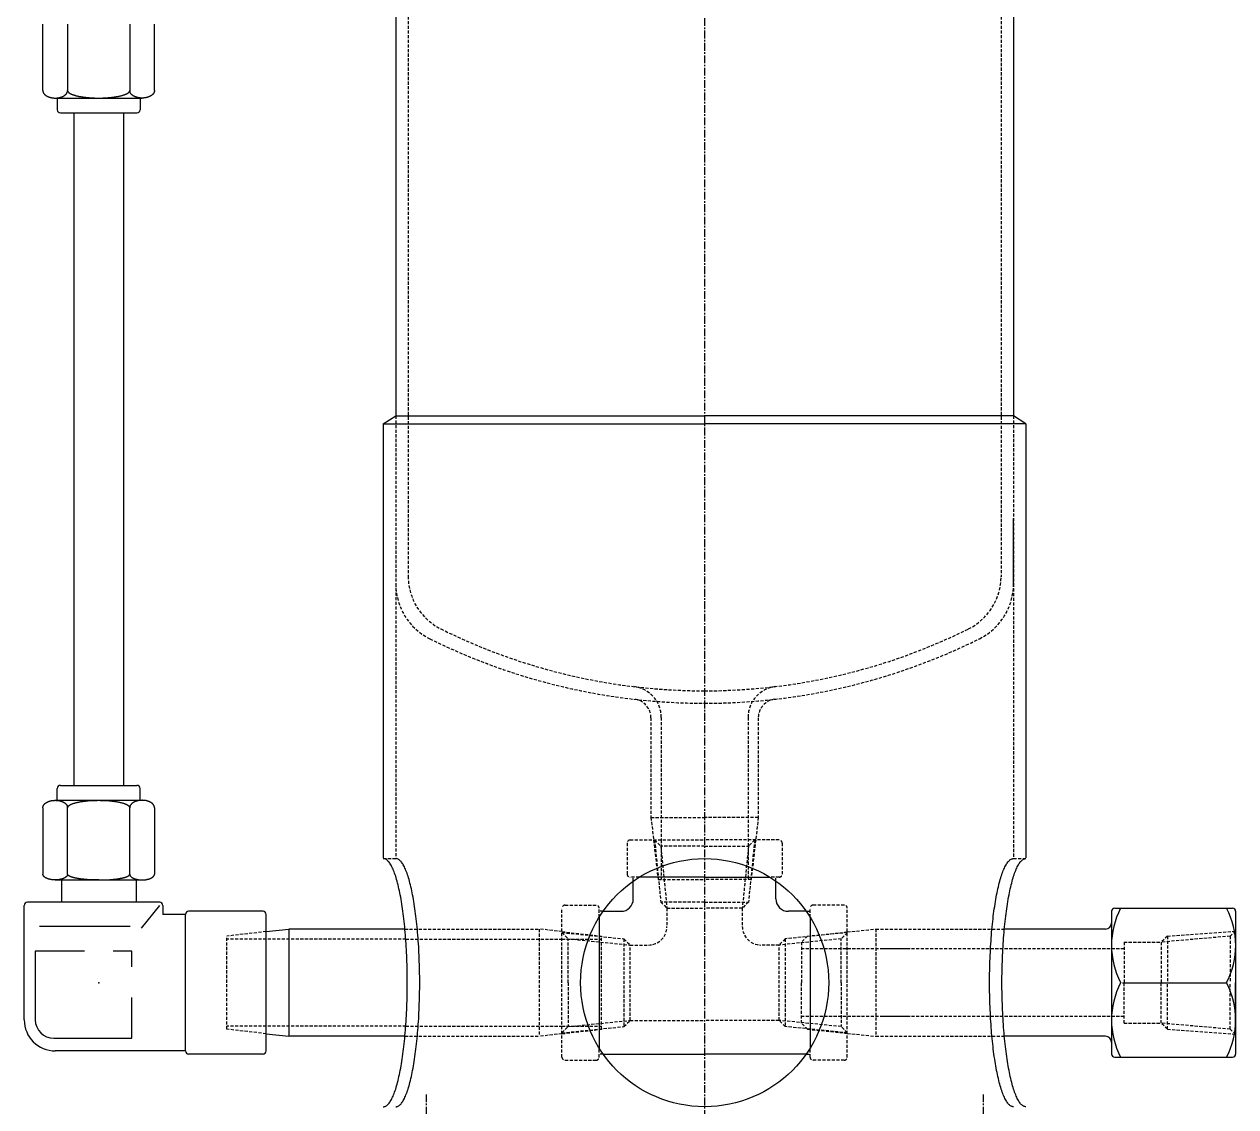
# Model space of a CAD drawing. Extents: x 248 to 800, y 18 to 771.
# Drawn here: x 306.8 to 502.1, y 182.5 to 357 of the extents above; entities that cross this region are included whole.
import ezdxf

# ---------------------------------------------------------------- set-up
doc = ezdxf.new("R2010")
doc.units = 0
doc.linetypes.add('CENTER', pattern=[2, 1.25, -0.25, 0.25, -0.25])
doc.linetypes.add('DASHED', pattern=[0.75, 0.5, -0.25])
doc.layers.get('0').update_dxf_attribs({"linetype": 'CONTINUOUS'})
doc.layers.add('CENTER', color=1, linetype='CENTER')

msp = doc.modelspace()

# ---------------------------------------------------------------- linework, layer by layer
at = {"color": 3, "linetype": 'DASHED'}
for p, q in [((368.7, 414.52), (368.7, 267.95)), ((464.3, 414.52), (464.3, 267.95)), ((366.7, 293.91), (366.7, 222.62)), ((466.3, 293.91), (466.3, 266.82)), ((466.3, 266.82), (466.3, 222.62)), ((407.85, 245.22), (407.85, 229.17)), ((409.5, 245.28), (409.5, 225.52)), ((423.5, 245.28), (423.5, 219.17)), ((425.15, 245.22), (425.15, 229.17)), ((407.85, 229.17), (408.27, 225.52)), ((407.85, 229.17), (416.5, 229.17)), ((425.15, 229.17), (416.5, 229.17)), ((425.15, 229.17), (424.73, 225.52)), ((404, 225.02), (404, 220.02)), ((404.5, 225.52), (416.5, 225.52)), ((408.27, 225.52), (409, 219.17)), ((408.43, 225.52), (409.43, 215.52)), ((408.43, 225.52), (409.43, 224.52)), ((409.5, 225.52), (409.5, 219.17)), ((428.5, 225.52), (416.5, 225.52)), ((424.57, 225.52), (423.57, 215.52)), ((424.57, 225.52), (423.57, 224.52)), ((424.73, 225.52), (424, 219.17)), ((429, 225.02), (429, 220.02)), ((409.43, 224.52), (410.43, 214.52)), ((416.5, 224.52), (409.43, 224.52)), ((416.5, 224.52), (423.57, 224.52)), ((423.57, 224.52), (422.57, 214.52)), ((364.7, 222.52), (366.7, 222.52)), ((466.3, 222.52), (468.3, 222.52)), ((405.97, 219.52), (404.5, 219.52)), ((405, 218.88), (405, 219.52)), ((409, 219.17), (416.5, 219.17)), ((424, 219.17), (416.5, 219.17)), ((428.5, 219.52), (427.04, 219.52)), ((428, 218.88), (428, 219.52)), ((394, 215.02), (399, 215.02)), ((416.5, 215.52), (409.43, 215.52)), ((409.43, 215.52), (410.43, 214.52)), ((416.5, 215.52), (423.57, 215.52)), ((423.57, 215.52), (422.57, 214.52)), ((439, 215.02), (434, 215.02)), ((393.5, 190.52), (393.5, 214.52)), ((399.5, 213.05), (399.5, 214.52)), ((400.14, 214.02), (399.5, 214.02)), ((410.43, 214.52), (416.5, 214.52)), ((410.43, 214.52), (410.43, 211.59)), ((422.57, 214.52), (416.5, 214.52)), ((422.57, 214.52), (422.57, 211.59)), ((432.86, 214.02), (433.5, 214.02)), ((433.5, 213.05), (433.5, 214.52)), ((439.5, 190.52), (439.5, 214.52)), ((368.18, 211.17), (389.85, 211.17)), ((389.85, 211.17), (389.85, 193.87)), ((393.5, 210.75), (389.85, 211.17)), ((439.5, 210.69), (444.11, 211.17)), ((444.11, 211.17), (464.82, 211.17)), ((444.11, 211.17), (444.11, 193.87)), ((345.81, 210.75), (339.46, 210.02)), ((339.46, 195.02), (339.46, 210.02)), ((345.81, 209.52), (339.46, 209.52)), ((368.32, 209.52), (345.81, 209.52)), ((368.32, 209.52), (393.5, 209.52)), ((393.5, 210.75), (399.85, 210.02)), ((393.5, 210.59), (403.5, 209.59)), ((393.5, 210.59), (394.5, 209.59)), ((393.5, 209.52), (399.85, 209.52)), ((394.5, 209.59), (404.5, 208.59)), ((394.5, 202.52), (394.5, 209.59)), ((399.85, 195.02), (399.85, 210.02)), ((403.5, 209.59), (403.5, 195.44)), ((403.5, 209.59), (404.5, 208.59)), ((429.5, 209.59), (428.5, 208.59)), ((438.5, 209.59), (428.5, 208.59)), ((439.5, 210.59), (429.5, 209.59)), ((429.5, 209.59), (429.5, 195.44)), ((433.1, 210.02), (432.11, 209.05)), ((432.11, 209.05), (432.11, 202.52)), ((433.1, 210.02), (439.5, 210.69)), ((439.5, 210.59), (438.5, 209.59)), ((438.5, 202.52), (438.5, 209.59)), ((484.11, 209.05), (490.11, 209.05)), ((484.11, 209.05), (484.11, 202.52)), ((501.23, 210.02), (490.11, 209.05)), ((491.1, 210.02), (490.11, 209.05)), ((490.11, 209.05), (490.11, 202.52)), ((491.1, 210.02), (502.11, 210.82)), ((491.1, 210.02), (491.1, 202.52)), ((502.11, 210.82), (501.23, 210.02)), ((501.23, 210.02), (501.23, 202.52)), ((404.5, 208.59), (407.43, 208.59)), ((404.5, 196.44), (404.5, 208.59)), ((428.5, 208.59), (425.57, 208.59)), ((428.5, 196.44), (428.5, 208.59)), ((449.05, 207.97), (432.11, 207.97)), ((484.11, 207.97), (444.82, 207.97)), ((394.5, 202.52), (394.5, 195.44)), ((432.11, 195.98), (432.11, 202.52)), ((438.5, 202.52), (438.5, 195.44)), ((484.11, 195.98), (484.11, 202.52)), ((490.11, 195.98), (490.11, 202.52)), ((491.1, 195.02), (491.1, 202.52)), ((501.23, 195.02), (501.23, 202.52)), ((345.81, 195.52), (339.46, 195.52)), ((368.32, 195.52), (345.81, 195.52)), ((368.32, 195.52), (393.5, 195.52)), ((393.5, 195.52), (399.85, 195.52)), ((393.5, 194.44), (403.5, 195.44)), ((393.5, 194.44), (394.5, 195.44)), ((394.5, 195.44), (404.5, 196.44)), ((403.5, 195.44), (404.5, 196.44)), ((404.5, 196.44), (416.5, 196.44)), ((428.5, 196.44), (416.5, 196.44)), ((429.5, 195.44), (428.5, 196.44)), ((438.5, 195.44), (428.5, 196.44)), ((439.5, 194.44), (429.5, 195.44)), ((449.05, 197.07), (432.11, 197.07)), ((433.1, 195.02), (432.11, 195.98)), ((439.5, 194.44), (438.5, 195.44)), ((484.11, 197.07), (444.82, 197.07)), ((484.11, 195.98), (490.11, 195.98)), ((501.23, 195.02), (490.11, 195.98)), ((491.1, 195.02), (490.11, 195.98)), ((345.81, 194.29), (339.46, 195.02)), ((368.18, 193.87), (389.85, 193.87)), ((393.5, 194.29), (389.85, 193.87)), ((393.5, 194.29), (399.85, 195.02)), ((433.1, 195.02), (439.5, 194.35)), ((439.5, 194.35), (444.11, 193.87)), ((444.11, 193.87), (464.82, 193.87)), ((491.1, 195.02), (502.11, 194.22)), ((502.11, 194.22), (501.23, 195.02)), ((399.5, 190.52), (399.5, 191.98)), ((433.5, 190.52), (433.5, 191.98)), ((394, 190.02), (399, 190.02)), ((400.14, 191.02), (399.5, 191.02)), ((432.86, 191.02), (433.5, 191.02)), ((439, 190.02), (434, 190.02))]:
    msp.add_line(p, q, dxfattribs=at)
at = {"color": 7, "linetype": 'CONTINUOUS'}
for p, q in [((466.3, 384.52), (466.3, 293.91)), ((366.7, 365.87), (366.7, 293.81)), ((309.81, 346.33), (309.81, 357.01)), ((313.8, 357.01), (313.8, 346.04)), ((323.81, 357.01), (323.81, 346.04)), ((327.81, 346.33), (327.81, 357.01)), ((311.81, 345.12), (325.81, 345.12)), ((312.14, 345.12), (312.14, 343.22)), ((325.48, 345.12), (325.48, 343.22)), ((312.64, 342.72), (324.98, 342.72)), ((314.81, 342.72), (314.81, 234.32)), ((322.81, 342.72), (322.81, 234.32)), ((364.7, 292.62), (366.7, 293.91)), ((366.7, 293.91), (416.5, 293.91)), ((466.3, 293.91), (416.5, 293.91)), ((468.3, 292.62), (466.3, 293.91)), ((364.7, 292.62), (416.5, 292.62)), ((364.7, 292.62), (364.7, 222.62)), ((468.3, 292.62), (416.5, 292.62)), ((468.3, 292.62), (468.3, 222.62)), ((466.3, 266.82), (466.3, 277.33)), ((466.3, 266.82), (466.3, 277.33)), ((466.3, 266.82), (466.3, 277.33)), ((312.14, 231.92), (312.14, 233.82)), ((312.64, 234.32), (324.98, 234.32)), ((325.48, 231.92), (325.48, 233.82)), ((309.81, 230.71), (309.81, 220.02)), ((311.81, 231.92), (325.81, 231.92)), ((313.8, 220.02), (313.8, 230.99)), ((323.81, 220.02), (323.81, 230.99)), ((327.81, 230.71), (327.81, 220.02)), ((311.81, 219.09), (325.81, 219.09)), ((312.79, 219.09), (312.79, 215.48)), ((324.83, 219.09), (324.83, 215.48)), ((405, 216.02), (405, 218.88)), ((416.5, 219.52), (405.97, 219.52)), ((416.5, 219.52), (427.04, 219.52)), ((428, 216.02), (428, 218.88)), ((306.81, 196.52), (306.81, 214.98)), ((328.66, 215.48), (307.31, 215.48)), ((325.72, 211.29), (328.66, 214.98)), ((329.16, 214.98), (329.16, 213.52)), ((332.81, 213.52), (329.16, 213.52)), ((332.81, 191.52), (332.81, 213.52)), ((345.31, 214.02), (333.31, 214.02)), ((345.81, 191.52), (345.81, 213.52)), ((399.5, 213.05), (399.5, 191.98)), ((400.14, 214.02), (403, 214.02)), ((432.86, 214.02), (430, 214.02)), ((433.5, 213.05), (433.5, 191.98)), ((482.11, 214.02), (482.11, 191.02)), ((482.61, 214.52), (501.61, 214.52)), ((502.11, 214.02), (502.11, 191.02)), ((309.26, 211.63), (323.91, 211.63)), ((345.81, 210.75), (349.46, 211.17)), ((368.18, 211.17), (349.46, 211.17)), ((349.46, 211.17), (349.46, 193.87)), ((481.11, 211.17), (464.82, 211.17)), ((316.51, 207.58), (308.59, 207.58)), ((308.59, 207.58), (308.59, 196.55)), ((324.13, 207.58), (321.14, 207.58)), ((324.13, 205.05), (324.13, 207.58)), ((483.86, 202.52), (500.65, 202.52)), ((502.11, 195.98), (502.11, 202.52)), ((324.13, 193.55), (324.13, 200.12)), ((311.59, 193.55), (324.13, 193.55)), ((345.81, 194.29), (349.46, 193.87)), ((368.18, 193.87), (349.46, 193.87)), ((481.11, 193.87), (464.82, 193.87)), ((332.81, 191.52), (311.81, 191.52)), ((345.31, 191.02), (333.31, 191.02)), ((400.14, 191.02), (416.5, 191.02)), ((432.86, 191.02), (416.5, 191.02)), ((482.61, 190.52), (501.61, 190.52))]:
    msp.add_line(p, q, dxfattribs=at)
for points in [[(309.81, 346.33, 0), (309.81, 346.3, 0), (309.81, 346.27, 0), (309.81, 346.24, 0), (309.82, 346.21, 0), (309.82, 346.18, 0), (309.83, 346.15, 0), (309.84, 346.12, 0), (309.85, 346.09, 0), (309.86, 346.06, 0), (309.87, 346.03, 0), (309.88, 346, 0), (309.89, 345.98, 0), (309.91, 345.95, 0), (309.93, 345.92, 0), (309.94, 345.89, 0), (309.96, 345.86, 0), (309.98, 345.84, 0), (310, 345.81, 0), (310.02, 345.78, 0), (310.04, 345.76, 0), (310.07, 345.73, 0), (310.09, 345.7, 0), (310.12, 345.68, 0), (310.14, 345.65, 0), (310.17, 345.63, 0), (310.2, 345.61, 0), (310.23, 345.58, 0), (310.26, 345.56, 0), (310.29, 345.54, 0), (310.32, 345.51, 0), (310.36, 345.49, 0), (310.39, 345.47, 0), (310.43, 345.45, 0), (310.46, 345.43, 0), (310.5, 345.41, 0), (310.54, 345.39, 0), (310.58, 345.37, 0), (310.62, 345.36, 0), (310.65, 345.34, 0), (310.69, 345.32, 0), (310.74, 345.3, 0), (310.78, 345.29, 0), (310.82, 345.27, 0), (310.86, 345.26, 0), (310.91, 345.25, 0), (310.95, 345.23, 0), (311, 345.22, 0), (311.04, 345.21, 0), (311.09, 345.2, 0), (311.13, 345.19, 0), (311.18, 345.18, 0), (311.23, 345.17, 0), (311.27, 345.16, 0), (311.32, 345.15, 0), (311.37, 345.15, 0), (311.42, 345.14, 0), (311.46, 345.13, 0), (311.51, 345.13, 0), (311.56, 345.12, 0), (311.61, 345.12, 0), (311.66, 345.12, 0), (311.71, 345.12, 0), (311.76, 345.12, 0), (311.81, 345.12, 0), (311.85, 345.12, 0), (311.9, 345.12, 0), (311.95, 345.12, 0), (312, 345.12, 0), (312.05, 345.12, 0), (312.1, 345.13, 0), (312.15, 345.13, 0), (312.19, 345.14, 0), (312.24, 345.15, 0), (312.29, 345.15, 0), (312.34, 345.16, 0), (312.38, 345.17, 0), (312.43, 345.18, 0), (312.48, 345.19, 0), (312.52, 345.2, 0), (312.57, 345.21, 0), (312.61, 345.22, 0), (312.66, 345.23, 0), (312.7, 345.25, 0), (312.75, 345.26, 0), (312.79, 345.27, 0), (312.83, 345.29, 0), (312.87, 345.3, 0), (312.92, 345.32, 0), (312.95, 345.34, 0), (313, 345.36, 0), (313.03, 345.37, 0), (313.07, 345.39, 0), (313.11, 345.41, 0), (313.15, 345.43, 0), (313.18, 345.45, 0), (313.22, 345.47, 0), (313.25, 345.49, 0), (313.29, 345.51, 0), (313.32, 345.54, 0), (313.35, 345.56, 0), (313.38, 345.58, 0), (313.41, 345.61, 0), (313.44, 345.63, 0), (313.47, 345.65, 0), (313.49, 345.68, 0), (313.52, 345.7, 0), (313.54, 345.73, 0), (313.57, 345.76, 0), (313.59, 345.78, 0), (313.61, 345.81, 0), (313.63, 345.84, 0), (313.65, 345.86, 0), (313.67, 345.89, 0), (313.69, 345.92, 0), (313.7, 345.95, 0), (313.72, 345.98, 0), (313.73, 346, 0), (313.74, 346.03, 0), (313.75, 346.06, 0), (313.76, 346.09, 0), (313.77, 346.12, 0), (313.78, 346.15, 0), (313.79, 346.18, 0), (313.79, 346.21, 0), (313.8, 346.24, 0), (313.8, 346.27, 0), (313.8, 346.3, 0), (313.8, 346.33, 0)], [(313.8, 346.33, 0), (313.8, 346.3, 0), (313.81, 346.27, 0), (313.82, 346.24, 0), (313.83, 346.21, 0), (313.84, 346.18, 0), (313.86, 346.15, 0), (313.88, 346.12, 0), (313.9, 346.09, 0), (313.92, 346.06, 0), (313.95, 346.03, 0), (313.98, 346, 0), (314.02, 345.98, 0), (314.06, 345.95, 0), (314.1, 345.92, 0), (314.14, 345.89, 0), (314.18, 345.86, 0), (314.23, 345.84, 0), (314.28, 345.81, 0), (314.34, 345.78, 0), (314.39, 345.76, 0), (314.45, 345.73, 0), (314.51, 345.7, 0), (314.58, 345.68, 0), (314.65, 345.65, 0), (314.71, 345.63, 0), (314.79, 345.61, 0), (314.86, 345.58, 0), (314.94, 345.56, 0), (315.02, 345.54, 0), (315.1, 345.51, 0), (315.18, 345.49, 0), (315.27, 345.47, 0), (315.36, 345.45, 0), (315.45, 345.43, 0), (315.54, 345.41, 0), (315.63, 345.39, 0), (315.73, 345.37, 0), (315.83, 345.36, 0), (315.93, 345.34, 0), (316.03, 345.32, 0), (316.13, 345.3, 0), (316.23, 345.29, 0), (316.34, 345.27, 0), (316.45, 345.26, 0), (316.56, 345.25, 0), (316.67, 345.23, 0), (316.78, 345.22, 0), (316.89, 345.21, 0), (317.01, 345.2, 0), (317.12, 345.19, 0), (317.24, 345.18, 0), (317.36, 345.17, 0), (317.47, 345.16, 0), (317.59, 345.15, 0), (317.71, 345.15, 0), (317.83, 345.14, 0), (317.95, 345.13, 0), (318.07, 345.13, 0), (318.19, 345.12, 0), (318.32, 345.12, 0), (318.44, 345.12, 0), (318.56, 345.12, 0), (318.69, 345.12, 0), (318.81, 345.12, 0), (318.93, 345.12, 0), (319.05, 345.12, 0), (319.18, 345.12, 0), (319.3, 345.12, 0), (319.42, 345.12, 0), (319.54, 345.13, 0), (319.66, 345.13, 0), (319.78, 345.14, 0), (319.9, 345.15, 0), (320.02, 345.15, 0), (320.14, 345.16, 0), (320.26, 345.17, 0), (320.38, 345.18, 0), (320.49, 345.19, 0), (320.61, 345.2, 0), (320.72, 345.21, 0), (320.84, 345.22, 0), (320.95, 345.23, 0), (321.06, 345.25, 0), (321.17, 345.26, 0), (321.27, 345.27, 0), (321.38, 345.29, 0), (321.49, 345.3, 0), (321.59, 345.32, 0), (321.69, 345.34, 0), (321.79, 345.36, 0), (321.89, 345.37, 0), (321.98, 345.39, 0), (322.08, 345.41, 0), (322.17, 345.43, 0), (322.26, 345.45, 0), (322.35, 345.47, 0), (322.43, 345.49, 0), (322.52, 345.51, 0), (322.6, 345.54, 0), (322.68, 345.56, 0), (322.75, 345.58, 0), (322.83, 345.61, 0), (322.9, 345.63, 0), (322.97, 345.65, 0), (323.04, 345.68, 0), (323.1, 345.7, 0), (323.16, 345.73, 0), (323.22, 345.76, 0), (323.28, 345.78, 0), (323.33, 345.81, 0), (323.38, 345.84, 0), (323.43, 345.86, 0), (323.48, 345.89, 0), (323.52, 345.92, 0), (323.56, 345.95, 0), (323.6, 345.98, 0), (323.63, 346, 0), (323.66, 346.03, 0), (323.69, 346.06, 0), (323.72, 346.09, 0), (323.74, 346.12, 0), (323.76, 346.15, 0), (323.78, 346.18, 0), (323.79, 346.21, 0), (323.8, 346.24, 0), (323.81, 346.27, 0), (323.81, 346.3, 0), (323.81, 346.33, 0)], [(327.81, 346.33, 0), (327.81, 346.3, 0), (327.81, 346.27, 0), (327.8, 346.24, 0), (327.8, 346.21, 0), (327.79, 346.18, 0), (327.79, 346.15, 0), (327.78, 346.12, 0), (327.77, 346.09, 0), (327.76, 346.06, 0), (327.75, 346.03, 0), (327.74, 346, 0), (327.72, 345.98, 0), (327.71, 345.95, 0), (327.69, 345.92, 0), (327.67, 345.89, 0), (327.66, 345.86, 0), (327.64, 345.84, 0), (327.62, 345.81, 0), (327.6, 345.78, 0), (327.57, 345.76, 0), (327.55, 345.73, 0), (327.52, 345.7, 0), (327.5, 345.68, 0), (327.47, 345.65, 0), (327.44, 345.63, 0), (327.42, 345.61, 0), (327.38, 345.58, 0), (327.36, 345.56, 0), (327.32, 345.54, 0), (327.29, 345.51, 0), (327.26, 345.49, 0), (327.22, 345.47, 0), (327.19, 345.45, 0), (327.15, 345.43, 0), (327.12, 345.41, 0), (327.08, 345.39, 0), (327.04, 345.37, 0), (327, 345.36, 0), (326.96, 345.34, 0), (326.92, 345.32, 0), (326.88, 345.3, 0), (326.84, 345.29, 0), (326.8, 345.27, 0), (326.75, 345.26, 0), (326.71, 345.25, 0), (326.67, 345.23, 0), (326.62, 345.22, 0), (326.57, 345.21, 0), (326.53, 345.2, 0), (326.48, 345.19, 0), (326.44, 345.18, 0), (326.39, 345.17, 0), (326.34, 345.16, 0), (326.3, 345.15, 0), (326.25, 345.15, 0), (326.2, 345.14, 0), (326.15, 345.13, 0), (326.1, 345.13, 0), (326.06, 345.12, 0), (326.01, 345.12, 0), (325.96, 345.12, 0), (325.91, 345.12, 0), (325.86, 345.12, 0), (325.81, 345.12, 0), (325.76, 345.12, 0), (325.71, 345.12, 0), (325.66, 345.12, 0), (325.62, 345.12, 0), (325.57, 345.12, 0), (325.52, 345.13, 0), (325.47, 345.13, 0), (325.42, 345.14, 0), (325.37, 345.15, 0), (325.32, 345.15, 0), (325.28, 345.16, 0), (325.23, 345.17, 0), (325.18, 345.18, 0), (325.14, 345.19, 0), (325.09, 345.2, 0), (325.05, 345.21, 0), (325, 345.22, 0), (324.96, 345.23, 0), (324.91, 345.25, 0), (324.87, 345.26, 0), (324.83, 345.27, 0), (324.78, 345.29, 0), (324.74, 345.3, 0), (324.7, 345.32, 0), (324.66, 345.34, 0), (324.62, 345.36, 0), (324.58, 345.37, 0), (324.54, 345.39, 0), (324.51, 345.41, 0), (324.47, 345.43, 0), (324.43, 345.45, 0), (324.4, 345.47, 0), (324.36, 345.49, 0), (324.33, 345.51, 0), (324.3, 345.54, 0), (324.27, 345.56, 0), (324.24, 345.58, 0), (324.21, 345.61, 0), (324.18, 345.63, 0), (324.15, 345.65, 0), (324.12, 345.68, 0), (324.1, 345.7, 0), (324.07, 345.73, 0), (324.05, 345.76, 0), (324.03, 345.78, 0), (324, 345.81, 0), (323.99, 345.84, 0), (323.97, 345.86, 0), (323.95, 345.89, 0), (323.93, 345.92, 0), (323.91, 345.95, 0), (323.9, 345.98, 0), (323.89, 346, 0), (323.87, 346.03, 0), (323.86, 346.06, 0), (323.85, 346.09, 0), (323.84, 346.12, 0), (323.83, 346.15, 0), (323.83, 346.18, 0), (323.82, 346.21, 0), (323.82, 346.24, 0), (323.82, 346.27, 0), (323.81, 346.3, 0), (323.81, 346.33, 0)], [(309.81, 230.71, 0), (309.81, 230.74, 0), (309.81, 230.76, 0), (309.81, 230.79, 0), (309.82, 230.82, 0), (309.82, 230.85, 0), (309.83, 230.88, 0), (309.84, 230.91, 0), (309.85, 230.94, 0), (309.86, 230.97, 0), (309.87, 231, 0), (309.88, 231.03, 0), (309.89, 231.06, 0), (309.91, 231.09, 0), (309.93, 231.11, 0), (309.94, 231.14, 0), (309.96, 231.17, 0), (309.98, 231.2, 0), (310, 231.22, 0), (310.02, 231.25, 0), (310.04, 231.28, 0), (310.07, 231.3, 0), (310.09, 231.33, 0), (310.12, 231.35, 0), (310.14, 231.38, 0), (310.17, 231.4, 0), (310.2, 231.43, 0), (310.23, 231.45, 0), (310.26, 231.47, 0), (310.29, 231.5, 0), (310.32, 231.52, 0), (310.36, 231.54, 0), (310.39, 231.56, 0), (310.43, 231.58, 0), (310.46, 231.6, 0), (310.5, 231.62, 0), (310.54, 231.64, 0), (310.58, 231.66, 0), (310.62, 231.68, 0), (310.65, 231.7, 0), (310.69, 231.71, 0), (310.74, 231.73, 0), (310.78, 231.75, 0), (310.82, 231.76, 0), (310.86, 231.77, 0), (310.91, 231.79, 0), (310.95, 231.8, 0), (311, 231.81, 0), (311.04, 231.82, 0), (311.09, 231.84, 0), (311.13, 231.85, 0), (311.18, 231.86, 0), (311.23, 231.87, 0), (311.27, 231.87, 0), (311.32, 231.88, 0), (311.37, 231.89, 0), (311.42, 231.89, 0), (311.46, 231.9, 0), (311.51, 231.9, 0), (311.56, 231.91, 0), (311.61, 231.91, 0), (311.66, 231.91, 0), (311.71, 231.91, 0), (311.76, 231.92, 0), (311.81, 231.92, 0), (311.85, 231.92, 0), (311.9, 231.91, 0), (311.95, 231.91, 0), (312, 231.91, 0), (312.05, 231.91, 0), (312.1, 231.9, 0), (312.15, 231.9, 0), (312.19, 231.89, 0), (312.24, 231.89, 0), (312.29, 231.88, 0), (312.34, 231.87, 0), (312.38, 231.87, 0), (312.43, 231.86, 0), (312.48, 231.85, 0), (312.52, 231.84, 0), (312.57, 231.82, 0), (312.61, 231.81, 0), (312.66, 231.8, 0), (312.7, 231.79, 0), (312.75, 231.77, 0), (312.79, 231.76, 0), (312.83, 231.75, 0), (312.87, 231.73, 0), (312.92, 231.71, 0), (312.95, 231.7, 0), (313, 231.68, 0), (313.03, 231.66, 0), (313.07, 231.64, 0), (313.11, 231.62, 0), (313.15, 231.6, 0), (313.18, 231.58, 0), (313.22, 231.56, 0), (313.25, 231.54, 0), (313.29, 231.52, 0), (313.32, 231.5, 0), (313.35, 231.47, 0), (313.38, 231.45, 0), (313.41, 231.43, 0), (313.44, 231.4, 0), (313.47, 231.38, 0), (313.49, 231.35, 0), (313.52, 231.33, 0), (313.54, 231.3, 0), (313.57, 231.28, 0), (313.59, 231.25, 0), (313.61, 231.22, 0), (313.63, 231.2, 0), (313.65, 231.17, 0), (313.67, 231.14, 0), (313.69, 231.11, 0), (313.7, 231.09, 0), (313.72, 231.06, 0), (313.73, 231.03, 0), (313.74, 231, 0), (313.75, 230.97, 0), (313.76, 230.94, 0), (313.77, 230.91, 0), (313.78, 230.88, 0), (313.79, 230.85, 0), (313.79, 230.82, 0), (313.8, 230.79, 0), (313.8, 230.76, 0), (313.8, 230.74, 0), (313.8, 230.71, 0)], [(313.8, 230.71, 0), (313.8, 230.74, 0), (313.81, 230.76, 0), (313.82, 230.79, 0), (313.83, 230.82, 0), (313.84, 230.85, 0), (313.86, 230.88, 0), (313.88, 230.91, 0), (313.9, 230.94, 0), (313.92, 230.97, 0), (313.95, 231, 0), (313.98, 231.03, 0), (314.02, 231.06, 0), (314.06, 231.09, 0), (314.1, 231.11, 0), (314.14, 231.14, 0), (314.18, 231.17, 0), (314.23, 231.2, 0), (314.28, 231.22, 0), (314.34, 231.25, 0), (314.39, 231.28, 0), (314.45, 231.3, 0), (314.51, 231.33, 0), (314.58, 231.35, 0), (314.65, 231.38, 0), (314.71, 231.4, 0), (314.79, 231.43, 0), (314.86, 231.45, 0), (314.94, 231.47, 0), (315.02, 231.5, 0), (315.1, 231.52, 0), (315.18, 231.54, 0), (315.27, 231.56, 0), (315.36, 231.58, 0), (315.45, 231.6, 0), (315.54, 231.62, 0), (315.63, 231.64, 0), (315.73, 231.66, 0), (315.83, 231.68, 0), (315.93, 231.7, 0), (316.03, 231.71, 0), (316.13, 231.73, 0), (316.23, 231.75, 0), (316.34, 231.76, 0), (316.45, 231.77, 0), (316.56, 231.79, 0), (316.67, 231.8, 0), (316.78, 231.81, 0), (316.89, 231.82, 0), (317.01, 231.84, 0), (317.12, 231.85, 0), (317.24, 231.86, 0), (317.36, 231.87, 0), (317.47, 231.87, 0), (317.59, 231.88, 0), (317.71, 231.89, 0), (317.83, 231.89, 0), (317.95, 231.9, 0), (318.07, 231.9, 0), (318.19, 231.91, 0), (318.32, 231.91, 0), (318.44, 231.91, 0), (318.56, 231.91, 0), (318.69, 231.92, 0), (318.81, 231.92, 0), (318.93, 231.92, 0), (319.05, 231.91, 0), (319.18, 231.91, 0), (319.3, 231.91, 0), (319.42, 231.91, 0), (319.54, 231.9, 0), (319.66, 231.9, 0), (319.78, 231.89, 0), (319.9, 231.89, 0), (320.02, 231.88, 0), (320.14, 231.87, 0), (320.26, 231.87, 0), (320.38, 231.86, 0), (320.49, 231.85, 0), (320.61, 231.84, 0), (320.72, 231.82, 0), (320.84, 231.81, 0), (320.95, 231.8, 0), (321.06, 231.79, 0), (321.17, 231.77, 0), (321.27, 231.76, 0), (321.38, 231.75, 0), (321.49, 231.73, 0), (321.59, 231.71, 0), (321.69, 231.7, 0), (321.79, 231.68, 0), (321.89, 231.66, 0), (321.98, 231.64, 0), (322.08, 231.62, 0), (322.17, 231.6, 0), (322.26, 231.58, 0), (322.35, 231.56, 0), (322.43, 231.54, 0), (322.52, 231.52, 0), (322.6, 231.5, 0), (322.68, 231.47, 0), (322.75, 231.45, 0), (322.83, 231.43, 0), (322.9, 231.4, 0), (322.97, 231.38, 0), (323.04, 231.35, 0), (323.1, 231.33, 0), (323.16, 231.3, 0), (323.22, 231.28, 0), (323.28, 231.25, 0), (323.33, 231.22, 0), (323.38, 231.2, 0), (323.43, 231.17, 0), (323.48, 231.14, 0), (323.52, 231.11, 0), (323.56, 231.09, 0), (323.6, 231.06, 0), (323.63, 231.03, 0), (323.66, 231, 0), (323.69, 230.97, 0), (323.72, 230.94, 0), (323.74, 230.91, 0), (323.76, 230.88, 0), (323.78, 230.85, 0), (323.79, 230.82, 0), (323.8, 230.79, 0), (323.81, 230.76, 0), (323.81, 230.74, 0), (323.81, 230.71, 0)], [(327.81, 230.71, 0), (327.81, 230.74, 0), (327.81, 230.76, 0), (327.8, 230.79, 0), (327.8, 230.82, 0), (327.79, 230.85, 0), (327.79, 230.88, 0), (327.78, 230.91, 0), (327.77, 230.94, 0), (327.76, 230.97, 0), (327.75, 231, 0), (327.74, 231.03, 0), (327.72, 231.06, 0), (327.71, 231.09, 0), (327.69, 231.11, 0), (327.67, 231.14, 0), (327.66, 231.17, 0), (327.64, 231.2, 0), (327.62, 231.22, 0), (327.6, 231.25, 0), (327.57, 231.28, 0), (327.55, 231.3, 0), (327.52, 231.33, 0), (327.5, 231.35, 0), (327.47, 231.38, 0), (327.44, 231.4, 0), (327.42, 231.43, 0), (327.38, 231.45, 0), (327.36, 231.47, 0), (327.32, 231.5, 0), (327.29, 231.52, 0), (327.26, 231.54, 0), (327.22, 231.56, 0), (327.19, 231.58, 0), (327.15, 231.6, 0), (327.12, 231.62, 0), (327.08, 231.64, 0), (327.04, 231.66, 0), (327, 231.68, 0), (326.96, 231.7, 0), (326.92, 231.71, 0), (326.88, 231.73, 0), (326.84, 231.75, 0), (326.8, 231.76, 0), (326.75, 231.77, 0), (326.71, 231.79, 0), (326.67, 231.8, 0), (326.62, 231.81, 0), (326.57, 231.82, 0), (326.53, 231.84, 0), (326.48, 231.85, 0), (326.44, 231.86, 0), (326.39, 231.87, 0), (326.34, 231.87, 0), (326.3, 231.88, 0), (326.25, 231.89, 0), (326.2, 231.89, 0), (326.15, 231.9, 0), (326.1, 231.9, 0), (326.06, 231.91, 0), (326.01, 231.91, 0), (325.96, 231.91, 0), (325.91, 231.91, 0), (325.86, 231.92, 0), (325.81, 231.92, 0), (325.76, 231.92, 0), (325.71, 231.91, 0), (325.66, 231.91, 0), (325.62, 231.91, 0), (325.57, 231.91, 0), (325.52, 231.9, 0), (325.47, 231.9, 0), (325.42, 231.89, 0), (325.37, 231.89, 0), (325.32, 231.88, 0), (325.28, 231.87, 0), (325.23, 231.87, 0), (325.18, 231.86, 0), (325.14, 231.85, 0), (325.09, 231.84, 0), (325.05, 231.82, 0), (325, 231.81, 0), (324.96, 231.8, 0), (324.91, 231.79, 0), (324.87, 231.77, 0), (324.83, 231.76, 0), (324.78, 231.75, 0), (324.74, 231.73, 0), (324.7, 231.71, 0), (324.66, 231.7, 0), (324.62, 231.68, 0), (324.58, 231.66, 0), (324.54, 231.64, 0), (324.51, 231.62, 0), (324.47, 231.6, 0), (324.43, 231.58, 0), (324.4, 231.56, 0), (324.36, 231.54, 0), (324.33, 231.52, 0), (324.3, 231.5, 0), (324.27, 231.47, 0), (324.24, 231.45, 0), (324.21, 231.43, 0), (324.18, 231.4, 0), (324.15, 231.38, 0), (324.12, 231.35, 0), (324.1, 231.33, 0), (324.07, 231.3, 0), (324.05, 231.28, 0), (324.03, 231.25, 0), (324, 231.22, 0), (323.99, 231.2, 0), (323.97, 231.17, 0), (323.95, 231.14, 0), (323.93, 231.11, 0), (323.91, 231.09, 0), (323.9, 231.06, 0), (323.89, 231.03, 0), (323.87, 231, 0), (323.86, 230.97, 0), (323.85, 230.94, 0), (323.84, 230.91, 0), (323.83, 230.88, 0), (323.83, 230.85, 0), (323.82, 230.82, 0), (323.82, 230.79, 0), (323.82, 230.76, 0), (323.81, 230.74, 0), (323.81, 230.71, 0)], [(364.7, 182.52, 0), (364.8, 182.52, 0), (364.89, 182.54, 0), (364.99, 182.57, 0), (365.08, 182.61, 0), (365.17, 182.67, 0), (365.27, 182.73, 0), (365.36, 182.81, 0), (365.45, 182.9, 0), (365.55, 183, 0), (365.64, 183.12, 0), (365.73, 183.24, 0), (365.82, 183.38, 0), (365.91, 183.53, 0), (366, 183.69, 0), (366.09, 183.86, 0), (366.18, 184.04, 0), (366.27, 184.23, 0), (366.35, 184.44, 0), (366.44, 184.65, 0), (366.52, 184.88, 0), (366.6, 185.12, 0), (366.69, 185.36, 0), (366.77, 185.62, 0), (366.85, 185.89, 0), (366.92, 186.16, 0), (367, 186.45, 0), (367.08, 186.75, 0), (367.15, 187.06, 0), (367.22, 187.37, 0), (367.29, 187.7, 0), (367.36, 188.03, 0), (367.43, 188.37, 0), (367.5, 188.73, 0), (367.56, 189.09, 0), (367.62, 189.45, 0), (367.69, 189.83, 0), (367.75, 190.21, 0), (367.8, 190.6, 0), (367.86, 191, 0), (367.91, 191.41, 0), (367.96, 191.82, 0), (368.01, 192.23, 0), (368.06, 192.66, 0), (368.11, 193.09, 0), (368.15, 193.52, 0), (368.19, 193.97, 0), (368.23, 194.41, 0), (368.27, 194.86, 0), (368.3, 195.32, 0), (368.34, 195.78, 0), (368.37, 196.24, 0), (368.4, 196.71, 0), (368.42, 197.18, 0), (368.45, 197.66, 0), (368.47, 198.13, 0), (368.49, 198.62, 0), (368.5, 199.1, 0), (368.52, 199.58, 0), (368.53, 200.07, 0), (368.54, 200.56, 0), (368.55, 201.04, 0), (368.56, 201.53, 0), (368.56, 202.03, 0), (368.56, 202.52, 0), (368.56, 203.01, 0), (368.56, 203.5, 0), (368.55, 203.99, 0), (368.54, 204.48, 0), (368.53, 204.97, 0), (368.52, 205.45, 0), (368.5, 205.94, 0), (368.49, 206.42, 0), (368.47, 206.9, 0), (368.45, 207.38, 0), (368.42, 207.85, 0), (368.4, 208.32, 0), (368.37, 208.79, 0), (368.34, 209.25, 0), (368.3, 209.71, 0), (368.27, 210.17, 0), (368.23, 210.62, 0), (368.19, 211.07, 0), (368.15, 211.51, 0), (368.11, 211.94, 0), (368.06, 212.37, 0), (368.01, 212.8, 0), (367.96, 213.22, 0), (367.91, 213.63, 0), (367.86, 214.03, 0), (367.8, 214.43, 0), (367.75, 214.82, 0), (367.69, 215.2, 0), (367.62, 215.58, 0), (367.56, 215.95, 0), (367.5, 216.31, 0), (367.43, 216.66, 0), (367.36, 217, 0), (367.29, 217.34, 0), (367.22, 217.66, 0), (367.15, 217.98, 0), (367.08, 218.28, 0), (367, 218.58, 0), (366.92, 218.87, 0), (366.85, 219.15, 0), (366.77, 219.41, 0), (366.69, 219.67, 0), (366.6, 219.92, 0), (366.52, 220.16, 0), (366.44, 220.38, 0), (366.35, 220.6, 0), (366.27, 220.8, 0), (366.18, 220.99, 0), (366.09, 221.18, 0), (366, 221.35, 0), (365.91, 221.51, 0), (365.82, 221.66, 0), (365.73, 221.79, 0), (365.64, 221.92, 0), (365.55, 222.03, 0), (365.45, 222.13, 0), (365.36, 222.22, 0), (365.27, 222.3, 0), (365.17, 222.37, 0), (365.08, 222.42, 0), (364.99, 222.46, 0), (364.89, 222.49, 0), (364.8, 222.51, 0), (364.7, 222.52, 0)], [(468.3, 182.52, 0), (468.21, 182.52, 0), (468.11, 182.54, 0), (468.02, 182.57, 0), (467.92, 182.61, 0), (467.83, 182.67, 0), (467.73, 182.73, 0), (467.64, 182.81, 0), (467.55, 182.9, 0), (467.45, 183, 0), (467.36, 183.12, 0), (467.27, 183.24, 0), (467.18, 183.38, 0), (467.09, 183.53, 0), (467, 183.69, 0), (466.91, 183.86, 0), (466.82, 184.04, 0), (466.74, 184.23, 0), (466.65, 184.44, 0), (466.56, 184.65, 0), (466.48, 184.88, 0), (466.4, 185.12, 0), (466.32, 185.36, 0), (466.23, 185.62, 0), (466.16, 185.89, 0), (466.08, 186.16, 0), (466, 186.45, 0), (465.93, 186.75, 0), (465.85, 187.06, 0), (465.78, 187.37, 0), (465.71, 187.7, 0), (465.64, 188.03, 0), (465.57, 188.37, 0), (465.5, 188.73, 0), (465.44, 189.09, 0), (465.38, 189.45, 0), (465.32, 189.83, 0), (465.26, 190.21, 0), (465.2, 190.6, 0), (465.14, 191, 0), (465.09, 191.41, 0), (465.04, 191.82, 0), (464.99, 192.23, 0), (464.94, 192.66, 0), (464.9, 193.09, 0), (464.85, 193.52, 0), (464.81, 193.97, 0), (464.77, 194.41, 0), (464.73, 194.86, 0), (464.7, 195.32, 0), (464.67, 195.78, 0), (464.63, 196.24, 0), (464.61, 196.71, 0), (464.58, 197.18, 0), (464.56, 197.66, 0), (464.53, 198.13, 0), (464.51, 198.62, 0), (464.5, 199.1, 0), (464.48, 199.58, 0), (464.47, 200.07, 0), (464.46, 200.56, 0), (464.45, 201.04, 0), (464.44, 201.53, 0), (464.44, 202.03, 0), (464.44, 202.52, 0), (464.44, 203.01, 0), (464.44, 203.5, 0), (464.45, 203.99, 0), (464.46, 204.48, 0), (464.47, 204.97, 0), (464.48, 205.45, 0), (464.5, 205.94, 0), (464.51, 206.42, 0), (464.53, 206.9, 0), (464.56, 207.38, 0), (464.58, 207.85, 0), (464.61, 208.32, 0), (464.63, 208.79, 0), (464.67, 209.25, 0), (464.7, 209.71, 0), (464.73, 210.17, 0), (464.77, 210.62, 0), (464.81, 211.07, 0), (464.85, 211.51, 0), (464.9, 211.94, 0), (464.94, 212.37, 0), (464.99, 212.8, 0), (465.04, 213.22, 0), (465.09, 213.63, 0), (465.14, 214.03, 0), (465.2, 214.43, 0), (465.26, 214.82, 0), (465.32, 215.2, 0), (465.38, 215.58, 0), (465.44, 215.95, 0), (465.5, 216.31, 0), (465.57, 216.66, 0), (465.64, 217, 0), (465.71, 217.34, 0), (465.78, 217.66, 0), (465.85, 217.98, 0), (465.93, 218.28, 0), (466, 218.58, 0), (466.08, 218.87, 0), (466.16, 219.15, 0), (466.23, 219.41, 0), (466.32, 219.67, 0), (466.4, 219.92, 0), (466.48, 220.16, 0), (466.56, 220.38, 0), (466.65, 220.6, 0), (466.74, 220.8, 0), (466.82, 220.99, 0), (466.91, 221.18, 0), (467, 221.35, 0), (467.09, 221.51, 0), (467.18, 221.66, 0), (467.27, 221.79, 0), (467.36, 221.92, 0), (467.45, 222.03, 0), (467.55, 222.13, 0), (467.64, 222.22, 0), (467.73, 222.3, 0), (467.83, 222.37, 0), (467.92, 222.42, 0), (468.02, 222.46, 0), (468.11, 222.49, 0), (468.21, 222.51, 0), (468.3, 222.52, 0)], [(313.8, 220.02, 0), (313.8, 220, 0), (313.8, 219.97, 0), (313.8, 219.95, 0), (313.79, 219.93, 0), (313.79, 219.91, 0), (313.78, 219.88, 0), (313.77, 219.86, 0), (313.76, 219.84, 0), (313.75, 219.81, 0), (313.74, 219.79, 0), (313.73, 219.77, 0), (313.72, 219.75, 0), (313.7, 219.73, 0), (313.69, 219.71, 0), (313.67, 219.68, 0), (313.65, 219.66, 0), (313.63, 219.64, 0), (313.61, 219.62, 0), (313.59, 219.6, 0), (313.57, 219.58, 0), (313.54, 219.56, 0), (313.52, 219.54, 0), (313.49, 219.52, 0), (313.47, 219.5, 0), (313.44, 219.48, 0), (313.41, 219.46, 0), (313.38, 219.44, 0), (313.35, 219.43, 0), (313.32, 219.41, 0), (313.29, 219.39, 0), (313.25, 219.38, 0), (313.22, 219.36, 0), (313.18, 219.34, 0), (313.15, 219.33, 0), (313.11, 219.31, 0), (313.07, 219.3, 0), (313.03, 219.28, 0), (313, 219.27, 0), (312.95, 219.26, 0), (312.92, 219.24, 0), (312.87, 219.23, 0), (312.83, 219.22, 0), (312.79, 219.21, 0), (312.75, 219.19, 0), (312.7, 219.19, 0), (312.66, 219.18, 0), (312.61, 219.16, 0), (312.57, 219.16, 0), (312.52, 219.15, 0), (312.48, 219.14, 0), (312.43, 219.13, 0), (312.38, 219.12, 0), (312.34, 219.12, 0), (312.29, 219.11, 0), (312.24, 219.11, 0), (312.19, 219.1, 0), (312.15, 219.1, 0), (312.1, 219.09, 0), (312.05, 219.09, 0), (312, 219.09, 0), (311.95, 219.09, 0), (311.9, 219.09, 0), (311.85, 219.09, 0), (311.81, 219.09, 0), (311.76, 219.09, 0), (311.71, 219.09, 0), (311.66, 219.09, 0), (311.61, 219.09, 0), (311.56, 219.09, 0), (311.51, 219.09, 0), (311.46, 219.1, 0), (311.42, 219.1, 0), (311.37, 219.11, 0), (311.32, 219.11, 0), (311.27, 219.12, 0), (311.23, 219.12, 0), (311.18, 219.13, 0), (311.13, 219.14, 0), (311.09, 219.15, 0), (311.04, 219.16, 0), (311, 219.16, 0), (310.95, 219.18, 0), (310.91, 219.19, 0), (310.86, 219.19, 0), (310.82, 219.21, 0), (310.78, 219.22, 0), (310.74, 219.23, 0), (310.69, 219.24, 0), (310.65, 219.26, 0), (310.62, 219.27, 0), (310.58, 219.28, 0), (310.54, 219.3, 0), (310.5, 219.31, 0), (310.46, 219.33, 0), (310.43, 219.34, 0), (310.39, 219.36, 0), (310.36, 219.38, 0), (310.32, 219.39, 0), (310.29, 219.41, 0), (310.26, 219.43, 0), (310.23, 219.44, 0), (310.2, 219.46, 0), (310.17, 219.48, 0), (310.14, 219.5, 0), (310.12, 219.52, 0), (310.09, 219.54, 0), (310.07, 219.56, 0), (310.04, 219.58, 0), (310.02, 219.6, 0), (310, 219.62, 0), (309.98, 219.64, 0), (309.96, 219.66, 0), (309.94, 219.68, 0), (309.93, 219.71, 0), (309.91, 219.73, 0), (309.89, 219.75, 0), (309.88, 219.77, 0), (309.87, 219.79, 0), (309.86, 219.81, 0), (309.85, 219.84, 0), (309.84, 219.86, 0), (309.83, 219.88, 0), (309.82, 219.91, 0), (309.82, 219.93, 0), (309.81, 219.95, 0), (309.81, 219.97, 0), (309.81, 220, 0), (309.81, 220.02, 0)], [(318.81, 219.07, 0), (318.75, 219.07, 0), (318.69, 219.07, 0), (318.63, 219.07, 0), (318.56, 219.07, 0), (318.5, 219.07, 0), (318.44, 219.07, 0), (318.38, 219.07, 0), (318.32, 219.07, 0), (318.26, 219.07, 0), (318.2, 219.07, 0), (318.14, 219.07, 0), (318.08, 219.08, 0), (318.02, 219.08, 0), (317.96, 219.08, 0), (317.9, 219.08, 0), (317.84, 219.08, 0), (317.78, 219.09, 0), (317.72, 219.09, 0), (317.66, 219.09, 0), (317.6, 219.09, 0), (317.54, 219.09, 0), (317.48, 219.1, 0), (317.43, 219.1, 0), (317.37, 219.1, 0), (317.31, 219.11, 0), (317.25, 219.11, 0), (317.19, 219.11, 0), (317.13, 219.12, 0), (317.08, 219.12, 0), (317.02, 219.12, 0), (316.96, 219.13, 0), (316.91, 219.13, 0), (316.85, 219.14, 0), (316.79, 219.14, 0), (316.74, 219.15, 0), (316.68, 219.15, 0), (316.63, 219.16, 0), (316.57, 219.16, 0), (316.52, 219.17, 0), (316.46, 219.17, 0), (316.41, 219.18, 0), (316.35, 219.18, 0), (316.3, 219.19, 0), (316.25, 219.19, 0), (316.2, 219.2, 0), (316.14, 219.21, 0), (316.09, 219.21, 0), (316.04, 219.22, 0), (315.99, 219.22, 0), (315.94, 219.23, 0), (315.89, 219.24, 0), (315.84, 219.25, 0), (315.79, 219.25, 0), (315.74, 219.26, 0), (315.69, 219.27, 0), (315.64, 219.27, 0), (315.6, 219.28, 0), (315.55, 219.29, 0), (315.5, 219.3, 0), (315.46, 219.3, 0), (315.41, 219.31, 0), (315.37, 219.32, 0), (315.32, 219.33, 0), (315.28, 219.34, 0), (315.24, 219.34, 0), (315.19, 219.35, 0), (315.15, 219.36, 0), (315.11, 219.37, 0), (315.07, 219.38, 0), (315.03, 219.39, 0), (314.99, 219.4, 0), (314.95, 219.41, 0), (314.91, 219.41, 0), (314.87, 219.42, 0), (314.83, 219.43, 0), (314.8, 219.44, 0), (314.76, 219.45, 0), (314.72, 219.46, 0), (314.69, 219.47, 0), (314.65, 219.48, 0), (314.62, 219.49, 0), (314.59, 219.5, 0), (314.55, 219.51, 0), (314.52, 219.52, 0), (314.49, 219.53, 0), (314.46, 219.54, 0), (314.43, 219.55, 0), (314.4, 219.56, 0), (314.37, 219.57, 0), (314.34, 219.58, 0), (314.31, 219.59, 0), (314.29, 219.6, 0), (314.26, 219.62, 0), (314.24, 219.63, 0), (314.21, 219.64, 0), (314.19, 219.65, 0), (314.16, 219.66, 0), (314.14, 219.67, 0), (314.12, 219.68, 0), (314.1, 219.69, 0), (314.08, 219.7, 0), (314.06, 219.72, 0), (314.04, 219.73, 0), (314.02, 219.74, 0), (314, 219.75, 0), (313.99, 219.76, 0), (313.97, 219.77, 0), (313.95, 219.78, 0), (313.94, 219.8, 0), (313.93, 219.81, 0), (313.91, 219.82, 0), (313.9, 219.83, 0), (313.89, 219.84, 0), (313.88, 219.85, 0), (313.87, 219.87, 0), (313.86, 219.88, 0), (313.85, 219.89, 0), (313.84, 219.9, 0), (313.83, 219.91, 0), (313.83, 219.93, 0), (313.82, 219.94, 0), (313.82, 219.95, 0), (313.81, 219.96, 0), (313.81, 219.97, 0), (313.81, 219.98, 0), (313.8, 220, 0), (313.8, 220.01, 0), (313.8, 220.02, 0)], [(318.81, 219.07, 0), (318.87, 219.07, 0), (318.93, 219.07, 0), (318.99, 219.07, 0), (319.05, 219.07, 0), (319.11, 219.07, 0), (319.17, 219.07, 0), (319.23, 219.07, 0), (319.29, 219.07, 0), (319.35, 219.07, 0), (319.41, 219.07, 0), (319.47, 219.07, 0), (319.54, 219.08, 0), (319.6, 219.08, 0), (319.65, 219.08, 0), (319.71, 219.08, 0), (319.77, 219.08, 0), (319.83, 219.09, 0), (319.89, 219.09, 0), (319.95, 219.09, 0), (320.01, 219.09, 0), (320.07, 219.09, 0), (320.13, 219.1, 0), (320.19, 219.1, 0), (320.25, 219.1, 0), (320.31, 219.11, 0), (320.37, 219.11, 0), (320.42, 219.11, 0), (320.48, 219.12, 0), (320.54, 219.12, 0), (320.6, 219.12, 0), (320.65, 219.13, 0), (320.71, 219.13, 0), (320.77, 219.14, 0), (320.82, 219.14, 0), (320.88, 219.15, 0), (320.93, 219.15, 0), (320.99, 219.16, 0), (321.05, 219.16, 0), (321.1, 219.17, 0), (321.15, 219.17, 0), (321.21, 219.18, 0), (321.26, 219.18, 0), (321.31, 219.19, 0), (321.37, 219.19, 0), (321.42, 219.2, 0), (321.47, 219.21, 0), (321.52, 219.21, 0), (321.57, 219.22, 0), (321.63, 219.22, 0), (321.68, 219.23, 0), (321.73, 219.24, 0), (321.78, 219.25, 0), (321.83, 219.25, 0), (321.88, 219.26, 0), (321.92, 219.27, 0), (321.97, 219.27, 0), (322.02, 219.28, 0), (322.06, 219.29, 0), (322.11, 219.3, 0), (322.16, 219.3, 0), (322.2, 219.31, 0), (322.25, 219.32, 0), (322.29, 219.33, 0), (322.34, 219.34, 0), (322.38, 219.34, 0), (322.42, 219.35, 0), (322.46, 219.36, 0), (322.51, 219.37, 0), (322.55, 219.38, 0), (322.59, 219.39, 0), (322.63, 219.4, 0), (322.67, 219.41, 0), (322.71, 219.41, 0), (322.75, 219.42, 0), (322.78, 219.43, 0), (322.82, 219.44, 0), (322.86, 219.45, 0), (322.89, 219.46, 0), (322.93, 219.47, 0), (322.96, 219.48, 0), (323, 219.49, 0), (323.03, 219.5, 0), (323.06, 219.51, 0), (323.1, 219.52, 0), (323.13, 219.53, 0), (323.16, 219.54, 0), (323.19, 219.55, 0), (323.22, 219.56, 0), (323.25, 219.57, 0), (323.27, 219.58, 0), (323.3, 219.59, 0), (323.33, 219.6, 0), (323.36, 219.62, 0), (323.38, 219.63, 0), (323.4, 219.64, 0), (323.43, 219.65, 0), (323.45, 219.66, 0), (323.48, 219.67, 0), (323.5, 219.68, 0), (323.52, 219.69, 0), (323.54, 219.7, 0), (323.56, 219.72, 0), (323.58, 219.73, 0), (323.6, 219.74, 0), (323.61, 219.75, 0), (323.63, 219.76, 0), (323.65, 219.77, 0), (323.66, 219.78, 0), (323.68, 219.8, 0), (323.69, 219.81, 0), (323.7, 219.82, 0), (323.72, 219.83, 0), (323.73, 219.84, 0), (323.74, 219.85, 0), (323.75, 219.87, 0), (323.76, 219.88, 0), (323.77, 219.89, 0), (323.77, 219.9, 0), (323.78, 219.91, 0), (323.79, 219.93, 0), (323.8, 219.94, 0), (323.8, 219.95, 0), (323.8, 219.96, 0), (323.81, 219.97, 0), (323.81, 219.98, 0), (323.81, 220, 0), (323.81, 220.01, 0), (323.81, 220.02, 0)], [(323.81, 220.02, 0), (323.81, 220, 0), (323.82, 219.97, 0), (323.82, 219.95, 0), (323.82, 219.93, 0), (323.83, 219.91, 0), (323.83, 219.88, 0), (323.84, 219.86, 0), (323.85, 219.84, 0), (323.86, 219.81, 0), (323.87, 219.79, 0), (323.89, 219.77, 0), (323.9, 219.75, 0), (323.91, 219.73, 0), (323.93, 219.71, 0), (323.95, 219.68, 0), (323.97, 219.66, 0), (323.99, 219.64, 0), (324, 219.62, 0), (324.03, 219.6, 0), (324.05, 219.58, 0), (324.07, 219.56, 0), (324.1, 219.54, 0), (324.12, 219.52, 0), (324.15, 219.5, 0), (324.18, 219.48, 0), (324.21, 219.46, 0), (324.24, 219.44, 0), (324.27, 219.43, 0), (324.3, 219.41, 0), (324.33, 219.39, 0), (324.36, 219.38, 0), (324.4, 219.36, 0), (324.43, 219.34, 0), (324.47, 219.33, 0), (324.51, 219.31, 0), (324.54, 219.3, 0), (324.58, 219.28, 0), (324.62, 219.27, 0), (324.66, 219.26, 0), (324.7, 219.24, 0), (324.74, 219.23, 0), (324.78, 219.22, 0), (324.83, 219.21, 0), (324.87, 219.19, 0), (324.91, 219.19, 0), (324.96, 219.18, 0), (325, 219.16, 0), (325.05, 219.16, 0), (325.09, 219.15, 0), (325.14, 219.14, 0), (325.18, 219.13, 0), (325.23, 219.12, 0), (325.28, 219.12, 0), (325.32, 219.11, 0), (325.37, 219.11, 0), (325.42, 219.1, 0), (325.47, 219.1, 0), (325.52, 219.09, 0), (325.57, 219.09, 0), (325.62, 219.09, 0), (325.66, 219.09, 0), (325.71, 219.09, 0), (325.76, 219.09, 0), (325.81, 219.09, 0), (325.86, 219.09, 0), (325.91, 219.09, 0), (325.96, 219.09, 0), (326.01, 219.09, 0), (326.06, 219.09, 0), (326.1, 219.09, 0), (326.15, 219.1, 0), (326.2, 219.1, 0), (326.25, 219.11, 0), (326.3, 219.11, 0), (326.34, 219.12, 0), (326.39, 219.12, 0), (326.44, 219.13, 0), (326.48, 219.14, 0), (326.53, 219.15, 0), (326.57, 219.16, 0), (326.62, 219.16, 0), (326.67, 219.18, 0), (326.71, 219.19, 0), (326.75, 219.19, 0), (326.8, 219.21, 0), (326.84, 219.22, 0), (326.88, 219.23, 0), (326.92, 219.24, 0), (326.96, 219.26, 0), (327, 219.27, 0), (327.04, 219.28, 0), (327.08, 219.3, 0), (327.12, 219.31, 0), (327.15, 219.33, 0), (327.19, 219.34, 0), (327.22, 219.36, 0), (327.26, 219.38, 0), (327.29, 219.39, 0), (327.32, 219.41, 0), (327.36, 219.43, 0), (327.38, 219.44, 0), (327.42, 219.46, 0), (327.44, 219.48, 0), (327.47, 219.5, 0), (327.5, 219.52, 0), (327.52, 219.54, 0), (327.55, 219.56, 0), (327.57, 219.58, 0), (327.6, 219.6, 0), (327.62, 219.62, 0), (327.64, 219.64, 0), (327.66, 219.66, 0), (327.67, 219.68, 0), (327.69, 219.71, 0), (327.71, 219.73, 0), (327.72, 219.75, 0), (327.74, 219.77, 0), (327.75, 219.79, 0), (327.76, 219.81, 0), (327.77, 219.84, 0), (327.78, 219.86, 0), (327.79, 219.88, 0), (327.79, 219.91, 0), (327.8, 219.93, 0), (327.8, 219.95, 0), (327.81, 219.97, 0), (327.81, 220, 0), (327.81, 220.02, 0)]]:
    msp.add_polyline3d(points, dxfattribs=at)
at = {"color": 3, "linetype": 'DASHED'}
for points in [[(366.7, 182.52, 0), (366.8, 182.52, 0), (366.89, 182.54, 0), (366.99, 182.57, 0), (367.08, 182.61, 0), (367.17, 182.67, 0), (367.27, 182.73, 0), (367.36, 182.81, 0), (367.45, 182.9, 0), (367.55, 183, 0), (367.64, 183.12, 0), (367.73, 183.24, 0), (367.82, 183.38, 0), (367.91, 183.53, 0), (368, 183.69, 0), (368.09, 183.86, 0), (368.18, 184.04, 0), (368.27, 184.23, 0), (368.35, 184.44, 0), (368.44, 184.65, 0), (368.52, 184.88, 0), (368.6, 185.12, 0), (368.69, 185.36, 0), (368.77, 185.62, 0), (368.85, 185.89, 0), (368.92, 186.16, 0), (369, 186.45, 0), (369.08, 186.75, 0), (369.15, 187.06, 0), (369.22, 187.37, 0), (369.29, 187.7, 0), (369.36, 188.03, 0), (369.43, 188.37, 0), (369.5, 188.73, 0), (369.56, 189.09, 0), (369.62, 189.45, 0), (369.69, 189.83, 0), (369.75, 190.21, 0), (369.8, 190.6, 0), (369.86, 191, 0), (369.91, 191.41, 0), (369.96, 191.82, 0), (370.01, 192.23, 0), (370.06, 192.66, 0), (370.11, 193.09, 0), (370.15, 193.52, 0), (370.19, 193.97, 0), (370.23, 194.41, 0), (370.27, 194.86, 0), (370.3, 195.32, 0), (370.34, 195.78, 0), (370.37, 196.24, 0), (370.4, 196.71, 0), (370.42, 197.18, 0), (370.45, 197.66, 0), (370.47, 198.13, 0), (370.49, 198.62, 0), (370.5, 199.1, 0), (370.52, 199.58, 0), (370.53, 200.07, 0), (370.54, 200.56, 0), (370.55, 201.04, 0), (370.56, 201.53, 0), (370.56, 202.03, 0), (370.56, 202.52, 0), (370.56, 203.01, 0), (370.56, 203.5, 0), (370.55, 203.99, 0), (370.54, 204.48, 0), (370.53, 204.97, 0), (370.52, 205.45, 0), (370.5, 205.94, 0), (370.49, 206.42, 0), (370.47, 206.9, 0), (370.45, 207.38, 0), (370.42, 207.85, 0), (370.4, 208.32, 0), (370.37, 208.79, 0), (370.34, 209.25, 0), (370.3, 209.71, 0), (370.27, 210.17, 0), (370.23, 210.62, 0), (370.19, 211.07, 0), (370.15, 211.51, 0), (370.11, 211.94, 0), (370.06, 212.37, 0), (370.01, 212.8, 0), (369.96, 213.22, 0), (369.91, 213.63, 0), (369.86, 214.03, 0), (369.8, 214.43, 0), (369.75, 214.82, 0), (369.69, 215.2, 0), (369.62, 215.58, 0), (369.56, 215.95, 0), (369.5, 216.31, 0), (369.43, 216.66, 0), (369.36, 217, 0), (369.29, 217.34, 0), (369.22, 217.66, 0), (369.15, 217.98, 0), (369.08, 218.28, 0), (369, 218.58, 0), (368.92, 218.87, 0), (368.85, 219.15, 0), (368.77, 219.41, 0), (368.69, 219.67, 0), (368.6, 219.92, 0), (368.52, 220.16, 0), (368.44, 220.38, 0), (368.35, 220.6, 0), (368.27, 220.8, 0), (368.18, 220.99, 0), (368.09, 221.18, 0), (368, 221.35, 0), (367.91, 221.51, 0), (367.82, 221.66, 0), (367.73, 221.79, 0), (367.64, 221.92, 0), (367.55, 222.03, 0), (367.45, 222.13, 0), (367.36, 222.22, 0), (367.27, 222.3, 0), (367.17, 222.37, 0), (367.08, 222.42, 0), (366.99, 222.46, 0), (366.89, 222.49, 0), (366.8, 222.51, 0), (366.7, 222.52, 0)], [(466.3, 182.52, 0), (466.21, 182.52, 0), (466.11, 182.54, 0), (466.02, 182.57, 0), (465.92, 182.61, 0), (465.83, 182.67, 0), (465.73, 182.73, 0), (465.64, 182.81, 0), (465.55, 182.9, 0), (465.45, 183, 0), (465.36, 183.12, 0), (465.27, 183.24, 0), (465.18, 183.38, 0), (465.09, 183.53, 0), (465, 183.69, 0), (464.91, 183.86, 0), (464.82, 184.04, 0), (464.74, 184.23, 0), (464.65, 184.44, 0), (464.56, 184.65, 0), (464.48, 184.88, 0), (464.4, 185.12, 0), (464.32, 185.36, 0), (464.24, 185.62, 0), (464.16, 185.89, 0), (464.08, 186.16, 0), (464, 186.45, 0), (463.93, 186.75, 0), (463.85, 187.06, 0), (463.78, 187.37, 0), (463.71, 187.7, 0), (463.64, 188.03, 0), (463.57, 188.37, 0), (463.5, 188.73, 0), (463.44, 189.09, 0), (463.38, 189.45, 0), (463.32, 189.83, 0), (463.26, 190.21, 0), (463.2, 190.6, 0), (463.14, 191, 0), (463.09, 191.41, 0), (463.04, 191.82, 0), (462.99, 192.23, 0), (462.94, 192.66, 0), (462.9, 193.09, 0), (462.85, 193.52, 0), (462.81, 193.97, 0), (462.77, 194.41, 0), (462.73, 194.86, 0), (462.7, 195.32, 0), (462.67, 195.78, 0), (462.63, 196.24, 0), (462.61, 196.71, 0), (462.58, 197.18, 0), (462.56, 197.66, 0), (462.53, 198.13, 0), (462.51, 198.62, 0), (462.5, 199.1, 0), (462.48, 199.58, 0), (462.47, 200.07, 0), (462.46, 200.56, 0), (462.45, 201.04, 0), (462.44, 201.53, 0), (462.44, 202.03, 0), (462.44, 202.52, 0), (462.44, 203.01, 0), (462.44, 203.5, 0), (462.45, 203.99, 0), (462.46, 204.48, 0), (462.47, 204.97, 0), (462.48, 205.45, 0), (462.5, 205.94, 0), (462.51, 206.42, 0), (462.53, 206.9, 0), (462.56, 207.38, 0), (462.58, 207.85, 0), (462.61, 208.32, 0), (462.63, 208.79, 0), (462.67, 209.25, 0), (462.7, 209.71, 0), (462.73, 210.17, 0), (462.77, 210.62, 0), (462.81, 211.07, 0), (462.85, 211.51, 0), (462.9, 211.94, 0), (462.94, 212.37, 0), (462.99, 212.8, 0), (463.04, 213.22, 0), (463.09, 213.63, 0), (463.14, 214.03, 0), (463.2, 214.43, 0), (463.26, 214.82, 0), (463.32, 215.2, 0), (463.38, 215.58, 0), (463.44, 215.95, 0), (463.5, 216.31, 0), (463.57, 216.66, 0), (463.64, 217, 0), (463.71, 217.34, 0), (463.78, 217.66, 0), (463.85, 217.98, 0), (463.93, 218.28, 0), (464, 218.58, 0), (464.08, 218.87, 0), (464.16, 219.15, 0), (464.24, 219.41, 0), (464.32, 219.67, 0), (464.4, 219.92, 0), (464.48, 220.16, 0), (464.56, 220.38, 0), (464.65, 220.6, 0), (464.74, 220.8, 0), (464.82, 220.99, 0), (464.91, 221.18, 0), (465, 221.35, 0), (465.09, 221.51, 0), (465.18, 221.66, 0), (465.27, 221.79, 0), (465.36, 221.92, 0), (465.45, 222.03, 0), (465.55, 222.13, 0), (465.64, 222.22, 0), (465.73, 222.3, 0), (465.83, 222.37, 0), (465.92, 222.42, 0), (466.02, 222.46, 0), (466.11, 222.49, 0), (466.21, 222.51, 0), (466.3, 222.52, 0)]]:
    msp.add_polyline3d(points, dxfattribs=at)
at = {"color": 7, "linetype": 'CONTINUOUS'}
msp.add_circle((416.5, 202.52), 20, dxfattribs=at)
for centre, radius, start, end in [((312.64, 343.22), 0.5, 180, 270), ((324.98, 343.22), 0.5, 270, 0), ((312.64, 233.82), 0.5, 90, 180), ((324.98, 233.82), 0.5, 0, 90), ((307.31, 214.98), 0.5, 90, 180), ((328.66, 214.98), 0.5, 0, 90), ((403, 216.02), 2, 270, 0), ((430, 216.02), 2, 180, 270), ((333.31, 213.52), 0.5, 90, 180), ((345.31, 213.52), 0.5, 0, 90), ((494.92, 208.53), 12.83, 152.2221, 207.7779), ((482.61, 214.02), 0.5, 90, 180), ((489.29, 208.53), 12.83, 332.2221, 27.7779), ((501.61, 214.02), 0.5, 0, 90), ((481.11, 212.17), 1, 270, 0), ((494.92, 196.5), 12.83, 152.1914, 207.7471), ((489.29, 196.5), 12.83, 332.2529, 27.8086), ((311.81, 196.52), 5, 180, 270), ((311.59, 196.55), 3, 180, 270), ((481.11, 192.87), 1, 0, 90), ((333.31, 191.52), 0.5, 180, 270), ((345.31, 191.52), 0.5, 270, 0), ((482.61, 191.02), 0.5, 180, 270), ((501.61, 191.02), 0.5, 270, 0)]:
    msp.add_arc(centre, radius, start, end, dxfattribs=at)
at = {"color": 3, "linetype": 'DASHED'}
for centre, radius, start, end in [((378.2, 268.05), 9.5, 180, 243.5874), ((454.8, 268.05), 9.5, 296.4126, 0), ((376.6, 266.82), 9.9, 180, 243.5884), ((456.4, 266.82), 9.9, 296.4116, 0), ((416.5, 347.16), 99.6, 243.5884, 270), ((416.5, 345.16), 95.6, 243.5874, 270), ((416.5, 345.16), 95.6, 270, 296.4126), ((416.5, 347.16), 99.6, 270, 296.4116), ((404.5, 245.28), 5, 0, 83.1492), ((428.5, 245.28), 5, 96.8508, 180), ((404.85, 245.22), 3, 0, 83.4801), ((428.15, 245.22), 3, 96.5199, 180), ((404.5, 225.02), 0.5, 90, 180), ((428.5, 225.02), 0.5, 0, 90), ((404.5, 220.02), 0.5, 180, 270), ((428.5, 220.02), 0.5, 270, 0), ((394, 214.52), 0.5, 90, 180), ((399, 214.52), 0.5, 0, 90), ((434, 214.52), 0.5, 90, 180), ((439, 214.52), 0.5, 0, 90), ((407.43, 211.59), 3, 270, 0), ((425.57, 211.59), 3, 180, 270), ((394, 190.52), 0.5, 180, 270), ((399, 190.52), 0.5, 270, 0), ((434, 190.52), 0.5, 180, 270), ((439, 190.52), 0.5, 270, 0)]:
    msp.add_arc(centre, radius, start, end, dxfattribs=at)
at = {"color": 7, "linetype": 'CONTINUOUS'}
msp.add_point((318.81, 202.52), dxfattribs=at)
at = {"layer": 'CENTER', "color": 1, "linetype": 'CENTER'}
for p, q in [((416.5, 497.99), (416.5, 142.52)), ((371.6, 184.52), (371.6, 142.52)), ((461.4, 184.52), (461.4, 142.52))]:
    msp.add_line(p, q, dxfattribs=at)

doc.saveas('drawing.dxf')
